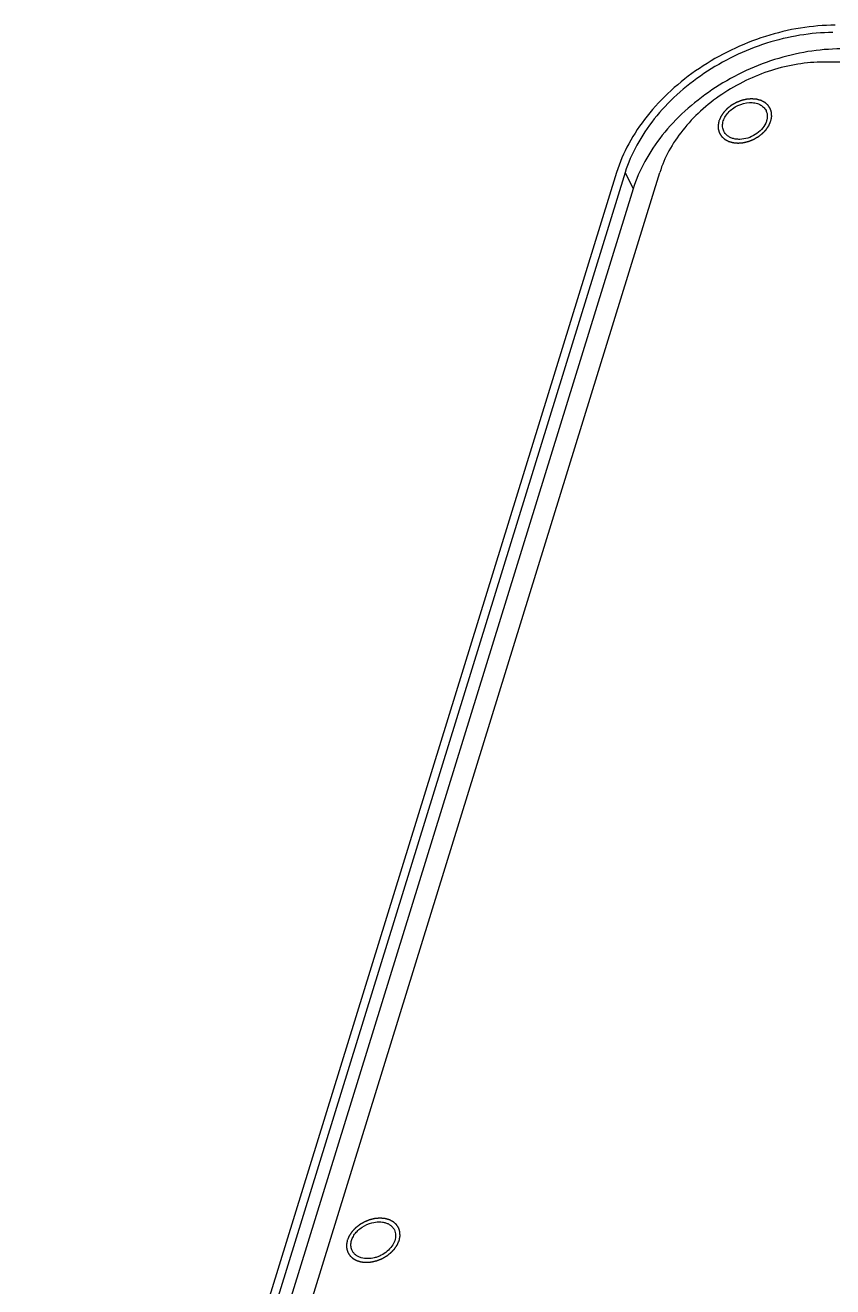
# Model space of a CAD drawing. Header units: millimetres. Extents: x 0 to 1189, y 0 to 841.
# Drawn here: x 913.1 to 956.1, y 707.6 to 774.7 of the extents above; entities that cross this region are included whole.
import ezdxf

# ---------------------------------------------------------------- set-up
doc = ezdxf.new("R2010")
doc.units = ezdxf.units.MM
doc.header["$LTSCALE"] = 65.395
doc.layers.get('0').update_dxf_attribs({"linetype": 'CONTINUOUS'})
for name, color, linetype in [('03_ALL_AXES', 7, 'CONTINUOUS'), ('09_ALL_ROUNDS', 7, 'CONTINUOUS'), ('20_ALL_FEATURES', 7, 'CONTINUOUS')]:
    doc.layers.add(name, color=color, linetype=linetype)

msp = doc.modelspace()

# ---------------------------------------------------------------- linework, layer by layer
at = {"color": 4}
for points in [[(952.791, 769.63), (952.795, 769.649), (952.801, 769.678), (952.808, 769.716), (952.814, 769.744), (952.819, 769.773), (952.824, 769.796), (952.827, 769.815), (952.83, 769.827), (952.832, 769.837), (952.833, 769.844), (952.834, 769.85), (952.835, 769.854), (952.835, 769.856), (952.836, 769.858), (952.836, 769.86), (952.836, 769.862), (952.835, 769.866), (952.835, 769.872), (952.835, 769.879), (952.834, 769.888), (952.834, 769.899), (952.833, 769.918), (952.832, 769.941), (952.831, 769.968), (952.829, 769.995), (952.828, 770.018), (952.827, 770.037), (952.827, 770.048), (952.827, 770.057), (952.826, 770.064), (952.826, 770.07), (952.826, 770.074), (952.826, 770.076), (952.826, 770.078), (952.825, 770.079), (952.824, 770.082), (952.823, 770.085), (952.822, 770.09), (952.82, 770.097), (952.817, 770.105), (952.814, 770.116), (952.808, 770.133), (952.802, 770.154), (952.794, 770.179), (952.786, 770.204), (952.779, 770.225), (952.774, 770.242), (952.77, 770.253), (952.768, 770.261), (952.766, 770.268), (952.764, 770.273), (952.763, 770.277), (952.762, 770.279), (952.762, 770.28), (952.761, 770.282), (952.759, 770.284), (952.757, 770.287), (952.754, 770.292), (952.75, 770.297), (952.746, 770.305), (952.739, 770.314), (952.73, 770.329), (952.717, 770.348), (952.703, 770.371), (952.688, 770.393), (952.676, 770.412), (952.666, 770.427), (952.66, 770.436), (952.655, 770.444), (952.651, 770.45), (952.648, 770.454), (952.646, 770.458), (952.644, 770.459), (952.644, 770.461), (952.642, 770.462), (952.641, 770.464), (952.638, 770.466), (952.633, 770.47), (952.628, 770.475), (952.621, 770.481), (952.613, 770.488), (952.599, 770.5), (952.582, 770.515), (952.562, 770.534), (952.541, 770.552), (952.524, 770.567), (952.511, 770.579), (952.502, 770.587), (952.495, 770.593), (952.49, 770.597), (952.486, 770.601), (952.483, 770.604), (952.481, 770.605), (952.48, 770.607), (952.479, 770.607), (952.476, 770.608), (952.473, 770.61), (952.467, 770.613), (952.461, 770.617), (952.453, 770.621), (952.442, 770.627), (952.425, 770.636), (952.404, 770.647), (952.378, 770.661), (952.353, 770.674), (952.331, 770.685), (952.314, 770.695), (952.304, 770.7), (952.295, 770.705), (952.289, 770.708), (952.283, 770.711), (952.28, 770.713), (952.278, 770.714), (952.276, 770.715), (952.274, 770.715), (952.272, 770.716), (952.267, 770.717), (952.261, 770.719), (952.254, 770.721), (952.244, 770.724), (952.232, 770.727), (952.212, 770.733), (952.187, 770.74), (952.157, 770.748), (952.128, 770.757), (952.103, 770.764), (952.083, 770.769), (952.071, 770.773), (952.061, 770.776), (952.054, 770.778), (952.048, 770.779), (952.043, 770.781), (952.041, 770.781), (952.039, 770.782), (952.037, 770.782), (952.034, 770.782), (952.029, 770.783), (952.022, 770.783), (952.014, 770.784), (952.003, 770.785), (951.989, 770.786), (951.967, 770.788), (951.939, 770.791), (951.906, 770.793), (951.873, 770.796), (951.845, 770.799), (951.823, 770.801), (951.809, 770.802), (951.798, 770.803), (951.79, 770.804), (951.783, 770.804), (951.778, 770.805), (951.775, 770.805), (951.773, 770.805), (951.771, 770.805), (951.768, 770.805), (951.763, 770.804), (951.756, 770.804), (951.747, 770.803), (951.736, 770.802), (951.721, 770.801), (951.698, 770.799), (951.67, 770.797), (951.635, 770.794), (951.601, 770.791), (951.572, 770.789), (951.549, 770.787), (951.535, 770.786), (951.524, 770.785), (951.515, 770.784), (951.508, 770.783), (951.503, 770.783), (951.5, 770.783), (951.498, 770.783), (951.496, 770.782), (951.493, 770.781), (951.488, 770.78), (951.48, 770.779), (951.472, 770.776), (951.46, 770.774), (951.445, 770.77), (951.422, 770.765), (951.393, 770.758), (951.358, 770.75), (951.324, 770.741), (951.295, 770.734), (951.271, 770.729), (951.257, 770.725), (951.245, 770.723), (951.236, 770.721), (951.229, 770.719), (951.224, 770.718), (951.221, 770.717), (951.219, 770.716), (951.217, 770.716), (951.214, 770.714), (951.209, 770.712), (951.202, 770.71), (951.194, 770.706), (951.182, 770.702), (951.168, 770.696), (951.146, 770.687), (951.117, 770.676), (951.083, 770.663), (951.049, 770.649), (951.021, 770.638), (950.999, 770.629), (950.984, 770.623), (950.973, 770.619), (950.965, 770.615), (950.958, 770.613), (950.953, 770.611), (950.95, 770.61), (950.948, 770.609), (950.946, 770.608), (950.943, 770.606), (950.938, 770.603), (950.932, 770.599), (950.924, 770.595), (950.913, 770.589), (950.899, 770.581), (950.878, 770.569), (950.851, 770.553), (950.819, 770.535), (950.786, 770.516), (950.76, 770.501), (950.738, 770.489), (950.725, 770.481), (950.714, 770.475), (950.706, 770.47), (950.699, 770.466), (950.694, 770.464), (950.692, 770.462), (950.69, 770.461), (950.688, 770.46), (950.686, 770.458), (950.681, 770.454), (950.676, 770.45), (950.669, 770.444), (950.659, 770.437), (950.647, 770.428), (950.628, 770.413), (950.605, 770.394), (950.577, 770.372), (950.548, 770.35), (950.525, 770.332), (950.506, 770.317), (950.494, 770.308), (950.485, 770.3), (950.478, 770.295), (950.472, 770.29), (950.468, 770.287), (950.466, 770.285), (950.464, 770.284), (950.462, 770.282), (950.46, 770.28), (950.457, 770.276), (950.452, 770.271), (950.446, 770.265), (950.438, 770.256), (950.428, 770.246), (950.412, 770.229), (950.393, 770.208), (950.369, 770.183), (950.345, 770.157), (950.325, 770.136), (950.31, 770.119), (950.3, 770.109), (950.292, 770.101), (950.286, 770.094), (950.281, 770.089), (950.277, 770.085), (950.275, 770.083), (950.274, 770.082), (950.273, 770.08), (950.271, 770.078), (950.269, 770.074), (950.265, 770.068), (950.26, 770.061), (950.254, 770.052), (950.246, 770.04), (950.234, 770.022), (950.219, 769.999), (950.201, 769.972), (950.182, 769.945), (950.167, 769.922), (950.155, 769.903), (950.147, 769.892), (950.141, 769.883), (950.136, 769.876), (950.133, 769.87), (950.13, 769.866), (950.128, 769.864), (950.127, 769.862), (950.127, 769.86), (950.125, 769.858), (950.124, 769.854), (950.121, 769.848), (950.118, 769.841), (950.114, 769.831), (950.109, 769.819), (950.1, 769.799), (950.09, 769.775), (950.078, 769.746), (950.065, 769.717), (950.049, 769.678), (950.037, 769.649), (950.028, 769.63)], [(950.028, 769.63), (950.025, 769.611), (950.019, 769.583), (950.012, 769.544), (950.006, 769.516), (950.001, 769.487), (949.996, 769.464), (949.992, 769.445), (949.99, 769.433), (949.988, 769.423), (949.987, 769.416), (949.986, 769.41), (949.985, 769.406), (949.984, 769.404), (949.984, 769.402), (949.984, 769.4), (949.984, 769.398), (949.984, 769.394), (949.985, 769.388), (949.985, 769.381), (949.985, 769.372), (949.986, 769.361), (949.987, 769.342), (949.988, 769.32), (949.989, 769.292), (949.99, 769.265), (949.991, 769.242), (949.992, 769.223), (949.993, 769.212), (949.993, 769.203), (949.994, 769.196), (949.994, 769.19), (949.994, 769.186), (949.994, 769.184), (949.994, 769.182), (949.995, 769.181), (949.995, 769.179), (949.996, 769.175), (949.998, 769.17), (950, 769.163), (950.003, 769.155), (950.006, 769.144), (950.011, 769.127), (950.018, 769.106), (950.026, 769.081), (950.034, 769.056), (950.041, 769.035), (950.046, 769.018), (950.049, 769.007), (950.052, 768.999), (950.054, 768.992), (950.056, 768.987), (950.057, 768.984), (950.058, 768.981), (950.058, 768.98), (950.059, 768.978), (950.06, 768.977), (950.062, 768.973), (950.066, 768.969), (950.069, 768.963), (950.074, 768.955), (950.08, 768.946), (950.09, 768.931), (950.102, 768.912), (950.117, 768.89), (950.132, 768.867), (950.144, 768.848), (950.154, 768.833), (950.16, 768.824), (950.165, 768.816), (950.169, 768.811), (950.172, 768.806), (950.174, 768.802), (950.175, 768.801), (950.176, 768.799), (950.177, 768.798), (950.179, 768.797), (950.182, 768.794), (950.186, 768.79), (950.191, 768.786), (950.198, 768.78), (950.207, 768.772), (950.22, 768.76), (950.237, 768.745), (950.258, 768.726), (950.278, 768.708), (950.295, 768.693), (950.309, 768.681), (950.317, 768.673), (950.324, 768.667), (950.329, 768.663), (950.334, 768.659), (950.337, 768.656), (950.338, 768.655), (950.339, 768.654), (950.341, 768.653), (950.343, 768.652), (950.347, 768.65), (950.352, 768.647), (950.359, 768.644), (950.367, 768.639), (950.378, 768.633), (950.395, 768.624), (950.416, 768.613), (950.442, 768.599), (950.467, 768.586), (950.488, 768.575), (950.505, 768.566), (950.516, 768.56), (950.525, 768.555), (950.531, 768.552), (950.536, 768.549), (950.54, 768.547), (950.542, 768.546), (950.544, 768.545), (950.546, 768.545), (950.548, 768.544), (950.552, 768.543), (950.559, 768.541), (950.566, 768.539), (950.576, 768.536), (950.588, 768.533), (950.608, 768.527), (950.633, 768.52), (950.662, 768.512), (950.692, 768.503), (950.717, 768.496), (950.736, 768.491), (950.749, 768.487), (950.759, 768.485), (950.766, 768.482), (950.772, 768.481), (950.777, 768.479), (950.779, 768.479), (950.781, 768.478), (950.783, 768.478), (950.786, 768.478), (950.791, 768.477), (950.797, 768.477), (950.806, 768.476), (950.817, 768.475), (950.831, 768.474), (950.853, 768.472), (950.881, 768.47), (950.914, 768.467), (950.947, 768.464), (950.975, 768.461), (950.997, 768.459), (951.011, 768.458), (951.022, 768.457), (951.03, 768.457), (951.037, 768.456), (951.042, 768.455), (951.045, 768.455), (951.047, 768.455), (951.049, 768.455), (951.052, 768.455), (951.057, 768.456), (951.064, 768.456), (951.073, 768.457), (951.084, 768.458), (951.098, 768.459), (951.121, 768.461), (951.15, 768.463), (951.184, 768.466), (951.219, 768.469), (951.247, 768.471), (951.27, 768.473), (951.285, 768.474), (951.296, 768.475), (951.305, 768.476), (951.312, 768.477), (951.317, 768.477), (951.32, 768.477), (951.322, 768.477), (951.324, 768.478), (951.327, 768.479), (951.332, 768.48), (951.339, 768.482), (951.348, 768.484), (951.36, 768.486), (951.374, 768.49), (951.397, 768.495), (951.427, 768.502), (951.461, 768.511), (951.496, 768.519), (951.525, 768.526), (951.548, 768.531), (951.563, 768.535), (951.575, 768.538), (951.583, 768.54), (951.59, 768.541), (951.596, 768.543), (951.598, 768.543), (951.601, 768.544), (951.603, 768.545), (951.606, 768.546), (951.611, 768.548), (951.618, 768.55), (951.626, 768.554), (951.637, 768.558), (951.652, 768.564), (951.674, 768.573), (951.702, 768.584), (951.736, 768.598), (951.77, 768.611), (951.799, 768.622), (951.821, 768.631), (951.835, 768.637), (951.847, 768.641), (951.855, 768.645), (951.862, 768.647), (951.867, 768.649), (951.87, 768.651), (951.872, 768.651), (951.874, 768.653), (951.877, 768.654), (951.881, 768.657), (951.888, 768.661), (951.896, 768.665), (951.907, 768.671), (951.92, 768.679), (951.942, 768.691), (951.969, 768.707), (952.001, 768.725), (952.033, 768.744), (952.06, 768.759), (952.082, 768.771), (952.095, 768.779), (952.106, 768.785), (952.114, 768.79), (952.121, 768.794), (952.125, 768.797), (952.128, 768.798), (952.13, 768.799), (952.132, 768.801), (952.134, 768.802), (952.138, 768.806), (952.144, 768.81), (952.151, 768.816), (952.161, 768.823), (952.172, 768.832), (952.191, 768.847), (952.215, 768.866), (952.243, 768.888), (952.271, 768.91), (952.295, 768.928), (952.314, 768.943), (952.325, 768.952), (952.335, 768.96), (952.342, 768.965), (952.348, 768.97), (952.352, 768.973), (952.354, 768.975), (952.356, 768.976), (952.357, 768.978), (952.359, 768.98), (952.363, 768.984), (952.368, 768.989), (952.374, 768.995), (952.382, 769.004), (952.392, 769.014), (952.407, 769.031), (952.427, 769.052), (952.451, 769.077), (952.475, 769.103), (952.494, 769.124), (952.51, 769.141), (952.52, 769.151), (952.528, 769.16), (952.534, 769.166), (952.539, 769.171), (952.542, 769.175), (952.544, 769.177), (952.546, 769.178), (952.547, 769.18), (952.549, 769.183), (952.551, 769.187), (952.555, 769.192), (952.56, 769.199), (952.566, 769.208), (952.573, 769.22), (952.586, 769.238), (952.601, 769.261), (952.619, 769.288), (952.637, 769.316), (952.653, 769.338), (952.665, 769.357), (952.673, 769.368), (952.679, 769.377), (952.683, 769.384), (952.687, 769.39), (952.69, 769.394), (952.691, 769.396), (952.693, 769.398), (952.693, 769.4), (952.694, 769.402), (952.696, 769.406), (952.699, 769.412), (952.702, 769.42), (952.706, 769.429), (952.711, 769.441), (952.719, 769.461), (952.73, 769.485), (952.742, 769.514), (952.754, 769.543), (952.771, 769.582), (952.783, 769.611), (952.791, 769.63)], [(933.013, 710.097), (933.017, 710.116), (933.022, 710.145), (933.029, 710.183), (933.035, 710.211), (933.04, 710.24), (933.045, 710.264), (933.049, 710.283), (933.051, 710.295), (933.053, 710.304), (933.054, 710.311), (933.055, 710.317), (933.056, 710.321), (933.057, 710.324), (933.057, 710.325), (933.057, 710.327), (933.057, 710.329), (933.057, 710.333), (933.056, 710.339), (933.056, 710.346), (933.056, 710.355), (933.055, 710.367), (933.054, 710.385), (933.053, 710.408), (933.052, 710.435), (933.051, 710.463), (933.05, 710.486), (933.049, 710.504), (933.048, 710.515), (933.048, 710.524), (933.048, 710.531), (933.047, 710.537), (933.047, 710.541), (933.047, 710.543), (933.047, 710.545), (933.046, 710.547), (933.046, 710.549), (933.045, 710.552), (933.043, 710.558), (933.041, 710.564), (933.038, 710.572), (933.035, 710.583), (933.03, 710.6), (933.023, 710.621), (933.015, 710.646), (933.007, 710.672), (933, 710.693), (932.995, 710.709), (932.992, 710.72), (932.989, 710.728), (932.987, 710.735), (932.985, 710.74), (932.984, 710.744), (932.983, 710.746), (932.983, 710.747), (932.982, 710.749), (932.981, 710.751), (932.979, 710.754), (932.976, 710.759), (932.972, 710.764), (932.967, 710.772), (932.961, 710.781), (932.951, 710.796), (932.939, 710.815), (932.924, 710.838), (932.909, 710.86), (932.897, 710.879), (932.887, 710.894), (932.881, 710.904), (932.876, 710.911), (932.872, 710.917), (932.869, 710.921), (932.867, 710.925), (932.866, 710.927), (932.865, 710.928), (932.864, 710.929), (932.862, 710.931), (932.859, 710.933), (932.855, 710.937), (932.85, 710.942), (932.843, 710.948), (932.834, 710.955), (932.821, 710.967), (932.804, 710.983), (932.783, 711.001), (932.763, 711.019), (932.746, 711.034), (932.732, 711.046), (932.724, 711.054), (932.717, 711.06), (932.712, 711.065), (932.707, 711.068), (932.705, 711.071), (932.703, 711.072), (932.702, 711.074), (932.7, 711.074), (932.698, 711.076), (932.694, 711.078), (932.689, 711.08), (932.682, 711.084), (932.674, 711.088), (932.663, 711.094), (932.646, 711.103), (932.625, 711.114), (932.599, 711.128), (932.574, 711.141), (932.553, 711.153), (932.536, 711.162), (932.525, 711.167), (932.517, 711.172), (932.51, 711.175), (932.505, 711.178), (932.501, 711.18), (932.499, 711.181), (932.497, 711.182), (932.496, 711.182), (932.493, 711.183), (932.489, 711.184), (932.483, 711.186), (932.475, 711.188), (932.465, 711.191), (932.453, 711.195), (932.433, 711.2), (932.408, 711.207), (932.379, 711.216), (932.349, 711.224), (932.324, 711.231), (932.305, 711.236), (932.292, 711.24), (932.282, 711.243), (932.275, 711.245), (932.269, 711.247), (932.265, 711.248), (932.262, 711.248), (932.26, 711.249), (932.258, 711.249), (932.255, 711.249), (932.251, 711.25), (932.244, 711.25), (932.235, 711.251), (932.224, 711.252), (932.21, 711.253), (932.188, 711.255), (932.161, 711.258), (932.127, 711.261), (932.094, 711.264), (932.066, 711.266), (932.044, 711.268), (932.03, 711.269), (932.019, 711.27), (932.011, 711.271), (932.004, 711.271), (931.999, 711.272), (931.996, 711.272), (931.994, 711.272), (931.992, 711.272), (931.989, 711.272), (931.984, 711.271), (931.977, 711.271), (931.969, 711.27), (931.957, 711.269), (931.943, 711.268), (931.92, 711.266), (931.891, 711.264), (931.857, 711.261), (931.822, 711.258), (931.794, 711.256), (931.771, 711.254), (931.756, 711.253), (931.745, 711.252), (931.736, 711.251), (931.729, 711.251), (931.724, 711.25), (931.721, 711.25), (931.719, 711.25), (931.717, 711.249), (931.714, 711.249), (931.709, 711.247), (931.702, 711.246), (931.693, 711.244), (931.681, 711.241), (931.667, 711.237), (931.644, 711.232), (931.615, 711.225), (931.58, 711.217), (931.545, 711.208), (931.516, 711.201), (931.493, 711.196), (931.478, 711.193), (931.467, 711.19), (931.458, 711.188), (931.451, 711.186), (931.446, 711.185), (931.443, 711.184), (931.44, 711.184), (931.438, 711.183), (931.436, 711.182), (931.431, 711.18), (931.423, 711.177), (931.415, 711.173), (931.404, 711.169), (931.39, 711.163), (931.367, 711.154), (931.339, 711.143), (931.305, 711.13), (931.271, 711.116), (931.243, 711.105), (931.22, 711.096), (931.206, 711.09), (931.195, 711.086), (931.186, 711.083), (931.179, 711.08), (931.174, 711.078), (931.171, 711.077), (931.169, 711.076), (931.167, 711.075), (931.164, 711.073), (931.16, 711.07), (931.153, 711.067), (931.145, 711.062), (931.134, 711.056), (931.121, 711.048), (931.099, 711.036), (931.072, 711.02), (931.04, 711.002), (931.008, 710.983), (930.981, 710.968), (930.959, 710.956), (930.946, 710.948), (930.935, 710.942), (930.927, 710.937), (930.92, 710.933), (930.916, 710.931), (930.913, 710.929), (930.911, 710.928), (930.909, 710.927), (930.907, 710.925), (930.903, 710.922), (930.897, 710.917), (930.89, 710.911), (930.88, 710.904), (930.869, 710.895), (930.85, 710.88), (930.826, 710.862), (930.798, 710.839), (930.77, 710.817), (930.746, 710.799), (930.727, 710.784), (930.716, 710.775), (930.706, 710.767), (930.699, 710.762), (930.693, 710.757), (930.689, 710.754), (930.687, 710.752), (930.685, 710.751), (930.684, 710.749), (930.682, 710.747), (930.678, 710.743), (930.673, 710.738), (930.667, 710.732), (930.659, 710.723), (930.65, 710.713), (930.634, 710.696), (930.614, 710.675), (930.59, 710.65), (930.566, 710.625), (930.547, 710.603), (930.531, 710.587), (930.521, 710.576), (930.513, 710.568), (930.507, 710.561), (930.502, 710.556), (930.499, 710.552), (930.497, 710.55), (930.495, 710.549), (930.494, 710.547), (930.493, 710.545), (930.49, 710.541), (930.486, 710.535), (930.482, 710.528), (930.475, 710.519), (930.468, 710.508), (930.456, 710.489), (930.44, 710.467), (930.422, 710.439), (930.404, 710.412), (930.388, 710.389), (930.376, 710.371), (930.369, 710.359), (930.362, 710.35), (930.358, 710.343), (930.354, 710.337), (930.351, 710.333), (930.35, 710.331), (930.349, 710.329), (930.348, 710.328), (930.347, 710.325), (930.345, 710.321), (930.342, 710.315), (930.339, 710.308), (930.335, 710.298), (930.33, 710.286), (930.322, 710.267), (930.312, 710.242), (930.299, 710.213), (930.287, 710.184), (930.27, 710.146), (930.258, 710.117), (930.25, 710.097)], [(930.25, 710.097), (930.246, 710.078), (930.24, 710.05), (930.233, 710.012), (930.228, 709.983), (930.222, 709.955), (930.217, 709.931), (930.214, 709.912), (930.211, 709.9), (930.21, 709.89), (930.208, 709.883), (930.207, 709.877), (930.206, 709.873), (930.206, 709.871), (930.205, 709.869), (930.206, 709.867), (930.206, 709.865), (930.206, 709.861), (930.206, 709.855), (930.206, 709.848), (930.207, 709.839), (930.207, 709.828), (930.208, 709.81), (930.209, 709.787), (930.21, 709.759), (930.212, 709.732), (930.213, 709.709), (930.214, 709.691), (930.214, 709.679), (930.215, 709.67), (930.215, 709.663), (930.215, 709.657), (930.215, 709.653), (930.215, 709.651), (930.215, 709.649), (930.216, 709.648), (930.217, 709.646), (930.218, 709.642), (930.22, 709.637), (930.222, 709.63), (930.224, 709.622), (930.228, 709.611), (930.233, 709.595), (930.24, 709.574), (930.248, 709.548), (930.256, 709.523), (930.262, 709.502), (930.268, 709.485), (930.271, 709.474), (930.274, 709.466), (930.276, 709.46), (930.277, 709.454), (930.278, 709.451), (930.279, 709.449), (930.279, 709.447), (930.28, 709.446), (930.282, 709.444), (930.284, 709.44), (930.287, 709.436), (930.291, 709.43), (930.296, 709.423), (930.302, 709.413), (930.311, 709.398), (930.324, 709.379), (930.339, 709.357), (930.353, 709.334), (930.366, 709.315), (930.375, 709.3), (930.382, 709.291), (930.386, 709.283), (930.39, 709.278), (930.393, 709.273), (930.395, 709.27), (930.397, 709.268), (930.397, 709.266), (930.399, 709.265), (930.401, 709.264), (930.404, 709.261), (930.408, 709.257), (930.413, 709.253), (930.42, 709.247), (930.428, 709.239), (930.442, 709.227), (930.459, 709.212), (930.479, 709.194), (930.5, 709.175), (930.517, 709.16), (930.53, 709.148), (930.539, 709.141), (930.546, 709.134), (930.551, 709.13), (930.555, 709.126), (930.558, 709.123), (930.56, 709.122), (930.561, 709.121), (930.563, 709.12), (930.565, 709.119), (930.568, 709.117), (930.574, 709.114), (930.58, 709.111), (930.589, 709.106), (930.599, 709.1), (930.616, 709.091), (930.637, 709.08), (930.663, 709.067), (930.689, 709.053), (930.71, 709.042), (930.727, 709.033), (930.737, 709.027), (930.746, 709.023), (930.752, 709.019), (930.758, 709.016), (930.761, 709.014), (930.763, 709.013), (930.765, 709.012), (930.767, 709.012), (930.769, 709.011), (930.774, 709.01), (930.78, 709.008), (930.787, 709.006), (930.797, 709.003), (930.81, 709), (930.829, 708.994), (930.854, 708.987), (930.884, 708.979), (930.913, 708.971), (930.938, 708.964), (930.958, 708.958), (930.97, 708.954), (930.98, 708.952), (930.987, 708.95), (930.994, 708.948), (930.998, 708.947), (931, 708.946), (931.002, 708.945), (931.004, 708.945), (931.007, 708.945), (931.012, 708.945), (931.019, 708.944), (931.027, 708.943), (931.038, 708.942), (931.052, 708.941), (931.074, 708.939), (931.102, 708.937), (931.135, 708.934), (931.168, 708.931), (931.196, 708.929), (931.218, 708.927), (931.232, 708.925), (931.243, 708.924), (931.252, 708.924), (931.258, 708.923), (931.263, 708.923), (931.266, 708.922), (931.268, 708.922), (931.27, 708.922), (931.273, 708.923), (931.278, 708.923), (931.285, 708.924), (931.294, 708.924), (931.305, 708.925), (931.32, 708.926), (931.343, 708.928), (931.371, 708.931), (931.406, 708.933), (931.44, 708.936), (931.469, 708.939), (931.492, 708.94), (931.506, 708.942), (931.518, 708.943), (931.526, 708.943), (931.533, 708.944), (931.538, 708.944), (931.541, 708.944), (931.543, 708.945), (931.546, 708.945), (931.548, 708.946), (931.554, 708.947), (931.561, 708.949), (931.57, 708.951), (931.581, 708.954), (931.596, 708.957), (931.619, 708.963), (931.648, 708.969), (931.683, 708.978), (931.718, 708.986), (931.747, 708.993), (931.77, 708.998), (931.784, 709.002), (931.796, 709.005), (931.805, 709.007), (931.812, 709.008), (931.817, 709.01), (931.82, 709.01), (931.822, 709.011), (931.824, 709.012), (931.827, 709.013), (931.832, 709.015), (931.839, 709.018), (931.847, 709.021), (931.859, 709.025), (931.873, 709.031), (931.896, 709.04), (931.924, 709.051), (931.958, 709.065), (931.992, 709.078), (932.02, 709.089), (932.042, 709.098), (932.057, 709.104), (932.068, 709.108), (932.076, 709.112), (932.083, 709.115), (932.088, 709.117), (932.091, 709.118), (932.093, 709.118), (932.095, 709.12), (932.098, 709.121), (932.103, 709.124), (932.109, 709.128), (932.118, 709.132), (932.128, 709.139), (932.142, 709.146), (932.163, 709.159), (932.19, 709.174), (932.222, 709.192), (932.255, 709.211), (932.282, 709.226), (932.303, 709.239), (932.316, 709.246), (932.327, 709.253), (932.335, 709.257), (932.342, 709.261), (932.347, 709.264), (932.349, 709.265), (932.351, 709.266), (932.353, 709.268), (932.356, 709.27), (932.36, 709.273), (932.366, 709.277), (932.373, 709.283), (932.382, 709.29), (932.394, 709.3), (932.413, 709.314), (932.436, 709.333), (932.464, 709.355), (932.493, 709.377), (932.516, 709.396), (932.535, 709.41), (932.547, 709.42), (932.556, 709.427), (932.563, 709.432), (932.569, 709.437), (932.573, 709.44), (932.576, 709.442), (932.577, 709.444), (932.579, 709.445), (932.581, 709.447), (932.584, 709.451), (932.589, 709.456), (932.595, 709.463), (932.603, 709.471), (932.613, 709.481), (932.629, 709.498), (932.649, 709.519), (932.672, 709.545), (932.696, 709.57), (932.716, 709.591), (932.732, 709.608), (932.741, 709.618), (932.749, 709.627), (932.755, 709.633), (932.76, 709.638), (932.764, 709.642), (932.766, 709.644), (932.767, 709.646), (932.768, 709.647), (932.77, 709.65), (932.773, 709.654), (932.776, 709.659), (932.781, 709.666), (932.787, 709.675), (932.795, 709.687), (932.807, 709.705), (932.822, 709.728), (932.84, 709.755), (932.859, 709.783), (932.874, 709.806), (932.886, 709.824), (932.894, 709.835), (932.9, 709.844), (932.905, 709.851), (932.908, 709.857), (932.911, 709.861), (932.913, 709.863), (932.914, 709.865), (932.915, 709.867), (932.916, 709.869), (932.917, 709.873), (932.92, 709.879), (932.923, 709.887), (932.927, 709.896), (932.932, 709.909), (932.941, 709.928), (932.951, 709.952), (932.963, 709.981), (932.976, 710.01), (932.992, 710.049), (933.005, 710.078), (933.013, 710.097)]]:
    msp.add_open_spline(points, degree=3, knots=[0, 0, 0, 0, 0.015625, 0.023438, 0.03125, 0.039062, 0.046875, 0.050781, 0.054688, 0.056641, 0.058594, 0.060547, 0.061523, 0.062012, 0.0625, 0.062988, 0.063477, 0.064453, 0.066406, 0.068359, 0.070312, 0.074219, 0.078125, 0.085938, 0.09375, 0.101562, 0.109375, 0.113281, 0.117188, 0.119141, 0.121094, 0.123047, 0.124023, 0.124512, 0.125, 0.125488, 0.125977, 0.126953, 0.128906, 0.130859, 0.132812, 0.136719, 0.140625, 0.148438, 0.15625, 0.164062, 0.171875, 0.175781, 0.179688, 0.181641, 0.183594, 0.185547, 0.186523, 0.187012, 0.1875, 0.187988, 0.188477, 0.189453, 0.191406, 0.193359, 0.195312, 0.199219, 0.203125, 0.210938, 0.21875, 0.226562, 0.234375, 0.238281, 0.242188, 0.244141, 0.246094, 0.248047, 0.249023, 0.249512, 0.25, 0.250488, 0.250977, 0.251953, 0.253906, 0.255859, 0.257812, 0.261719, 0.265625, 0.273438, 0.28125, 0.289062, 0.296875, 0.300781, 0.304688, 0.306641, 0.308594, 0.310547, 0.311523, 0.312012, 0.3125, 0.312988, 0.313477, 0.314453, 0.316406, 0.318359, 0.320312, 0.324219, 0.328125, 0.335938, 0.34375, 0.351562, 0.359375, 0.363281, 0.367188, 0.369141, 0.371094, 0.373047, 0.374023, 0.374512, 0.375, 0.375488, 0.375977, 0.376953, 0.378906, 0.380859, 0.382812, 0.386719, 0.390625, 0.398438, 0.40625, 0.414062, 0.421875, 0.425781, 0.429688, 0.431641, 0.433594, 0.435547, 0.436523, 0.437012, 0.4375, 0.437988, 0.438477, 0.439453, 0.441406, 0.443359, 0.445312, 0.449219, 0.453125, 0.460938, 0.46875, 0.476562, 0.484375, 0.488281, 0.492188, 0.494141, 0.496094, 0.498047, 0.499023, 0.499512, 0.5, 0.500488, 0.500977, 0.501953, 0.503906, 0.505859, 0.507812, 0.511719, 0.515625, 0.523438, 0.53125, 0.539062, 0.546875, 0.550781, 0.554688, 0.556641, 0.558594, 0.560547, 0.561523, 0.562012, 0.5625, 0.562988, 0.563477, 0.564453, 0.566406, 0.568359, 0.570312, 0.574219, 0.578125, 0.585938, 0.59375, 0.601562, 0.609375, 0.613281, 0.617188, 0.619141, 0.621094, 0.623047, 0.624023, 0.624512, 0.625, 0.625488, 0.625977, 0.626953, 0.628906, 0.630859, 0.632812, 0.636719, 0.640625, 0.648438, 0.65625, 0.664062, 0.671875, 0.675781, 0.679688, 0.681641, 0.683594, 0.685547, 0.686523, 0.687012, 0.6875, 0.687988, 0.688477, 0.689453, 0.691406, 0.693359, 0.695312, 0.699219, 0.703125, 0.710938, 0.71875, 0.726562, 0.734375, 0.738281, 0.742188, 0.744141, 0.746094, 0.748047, 0.749023, 0.749512, 0.75, 0.750488, 0.750977, 0.751953, 0.753906, 0.755859, 0.757812, 0.761719, 0.765625, 0.773438, 0.78125, 0.789062, 0.796875, 0.800781, 0.804688, 0.806641, 0.808594, 0.810547, 0.811523, 0.812012, 0.8125, 0.812988, 0.813477, 0.814453, 0.816406, 0.818359, 0.820312, 0.824219, 0.828125, 0.835938, 0.84375, 0.851562, 0.859375, 0.863281, 0.867188, 0.869141, 0.871094, 0.873047, 0.874023, 0.874512, 0.875, 0.875488, 0.875977, 0.876953, 0.878906, 0.880859, 0.882812, 0.886719, 0.890625, 0.898438, 0.90625, 0.914062, 0.921875, 0.925781, 0.929688, 0.931641, 0.933594, 0.935547, 0.936523, 0.937012, 0.9375, 0.937988, 0.938477, 0.939453, 0.941406, 0.943359, 0.945312, 0.949219, 0.953125, 0.960938, 0.96875, 0.976562, 0.984375, 1, 1, 1, 1], dxfattribs=at)
at = {"layer": '03_ALL_AXES', "color": 7}
for p, q in [((945.036, 766.888), (913.568, 665.056)), ((915.41, 665.056), (946.878, 766.888)), ((945.463, 766.018), (913.995, 664.186))]:
    msp.add_line(p, q, dxfattribs=at)
at = {"layer": '03_ALL_AXES', "color": 4}
msp.add_line((945.036, 766.888), (945.463, 766.018), dxfattribs=at)
at = {"layer": '03_ALL_AXES', "color": 7}
for points in [[(956.086, 774.33), (955.5, 774.33), (954.306, 774.228), (952.538, 773.802), (950.818, 773.115), (949.21, 772.193), (947.774, 771.07), (946.564, 769.788), (945.625, 768.394), (945.192, 767.391), (945.036, 766.888)], [(956.513, 773.46), (955.927, 773.46), (954.733, 773.358), (952.965, 772.932), (951.245, 772.245), (949.637, 771.323), (948.201, 770.2), (946.991, 768.918), (946.052, 767.524), (945.619, 766.521), (945.463, 766.018)], [(955.602, 772.763), (955.139, 772.763), (954.196, 772.683), (952.801, 772.347), (951.443, 771.804), (950.173, 771.076), (949.04, 770.19), (948.084, 769.178), (947.343, 768.077), (947.001, 767.285), (946.878, 766.888)]]:
    msp.add_open_spline(points, degree=3, knots=[0, 0, 0, 0, 0.124266, 0.253139, 0.384492, 0.515947, 0.645114, 0.769838, 0.888443, 1, 1, 1, 1], dxfattribs=at)
at = {"layer": '09_ALL_ROUNDS', "color": 7}
msp.add_line((944.576, 766.888), (913.107, 665.056), dxfattribs=at)
msp.add_open_spline([(956.207, 774.722), (955.59, 774.722), (954.333, 774.615), (952.472, 774.166), (950.661, 773.443), (948.969, 772.472), (947.457, 771.291), (946.183, 769.941), (945.196, 768.474), (944.739, 767.417), (944.576, 766.888)], degree=3, knots=[0, 0, 0, 0, 0.124266, 0.253139, 0.384492, 0.515947, 0.645114, 0.769838, 0.888443, 1, 1, 1, 1], dxfattribs=at)
at = {"layer": '20_ALL_FEATURES', "color": 7}
msp.add_line((1066.129, 772.763), (955.602, 772.763), dxfattribs=at)
for points, knots in [([(950.288, 769.079), (950.27, 769.115), (950.241, 769.191), (950.211, 769.354), (950.23, 769.575), (950.334, 769.836), (950.511, 770.08), (950.749, 770.293), (951.121, 770.514), (951.445, 770.6), (951.659, 770.608)], [0, 0, 0, 0, 0.050624, 0.102047, 0.209613, 0.326714, 0.453861, 0.588981, 0.728303, 1, 1, 1, 1]), ([(951.659, 770.608), (951.754, 770.612), (951.939, 770.6), (952.194, 770.52), (952.402, 770.38), (952.498, 770.25), (952.532, 770.181)], [0, 0, 0, 0, 0.279291, 0.536945, 0.7746, 1, 1, 1, 1]), ([(952.532, 770.181), (952.556, 770.132), (952.592, 770.028), (952.606, 769.86), (952.583, 769.685), (952.499, 769.445), (952.303, 769.161), (951.969, 768.889), (951.569, 768.705), (951.212, 768.642), (950.937, 768.657), (950.75, 768.698), (950.583, 768.769), (950.486, 768.837), (950.444, 768.875)], [0, 0, 0, 0, 0.051499, 0.104441, 0.159985, 0.218835, 0.346457, 0.484715, 0.62634, 0.762916, 0.827274, 0.888201, 0.945639, 1, 1, 1, 1]), ([(950.444, 768.875), (950.411, 768.904), (950.352, 768.967), (950.307, 769.041), (950.288, 769.079)], [0, 0, 0, 0, 0.504457, 1, 1, 1, 1]), ([(930.509, 709.547), (930.478, 709.609), (930.436, 709.749), (930.44, 709.973), (930.508, 710.201), (930.635, 710.422), (930.813, 710.625), (931.108, 710.86), (931.374, 710.98), (931.559, 711.027)], [0, 0, 0, 0, 0.102538, 0.209741, 0.324824, 0.448922, 0.58124, 0.719531, 1, 1, 1, 1]), ([(932.753, 710.648), (932.774, 710.606), (932.807, 710.516), (932.826, 710.372), (932.816, 710.222), (932.764, 710.014), (932.626, 709.758), (932.373, 709.493), (932.108, 709.319), (931.872, 709.216), (931.526, 709.109), (931.208, 709.098), (930.984, 709.167)], [0, 0, 0, 0, 0.05078, 0.102648, 0.156529, 0.213068, 0.334767, 0.467278, 0.606238, 0.676363, 0.745774, 1, 1, 1, 1]), ([(931.559, 711.027), (931.683, 711.059), (931.872, 711.085), (932.118, 711.068), (932.287, 711.03), (932.439, 710.967), (932.571, 710.882), (932.678, 710.775), (932.732, 710.692), (932.753, 710.648)], [0, 0, 0, 0, 0.284008, 0.418142, 0.545734, 0.666699, 0.781679, 0.892085, 1, 1, 1, 1]), ([(930.984, 709.167), (930.931, 709.183), (930.83, 709.224), (930.695, 709.31), (930.585, 709.417), (930.531, 709.502), (930.509, 709.547)], [0, 0, 0, 0, 0.266673, 0.519884, 0.762761, 1, 1, 1, 1])]:
    msp.add_open_spline(points, degree=3, knots=knots, dxfattribs=at)

doc.saveas('drawing.dxf')
